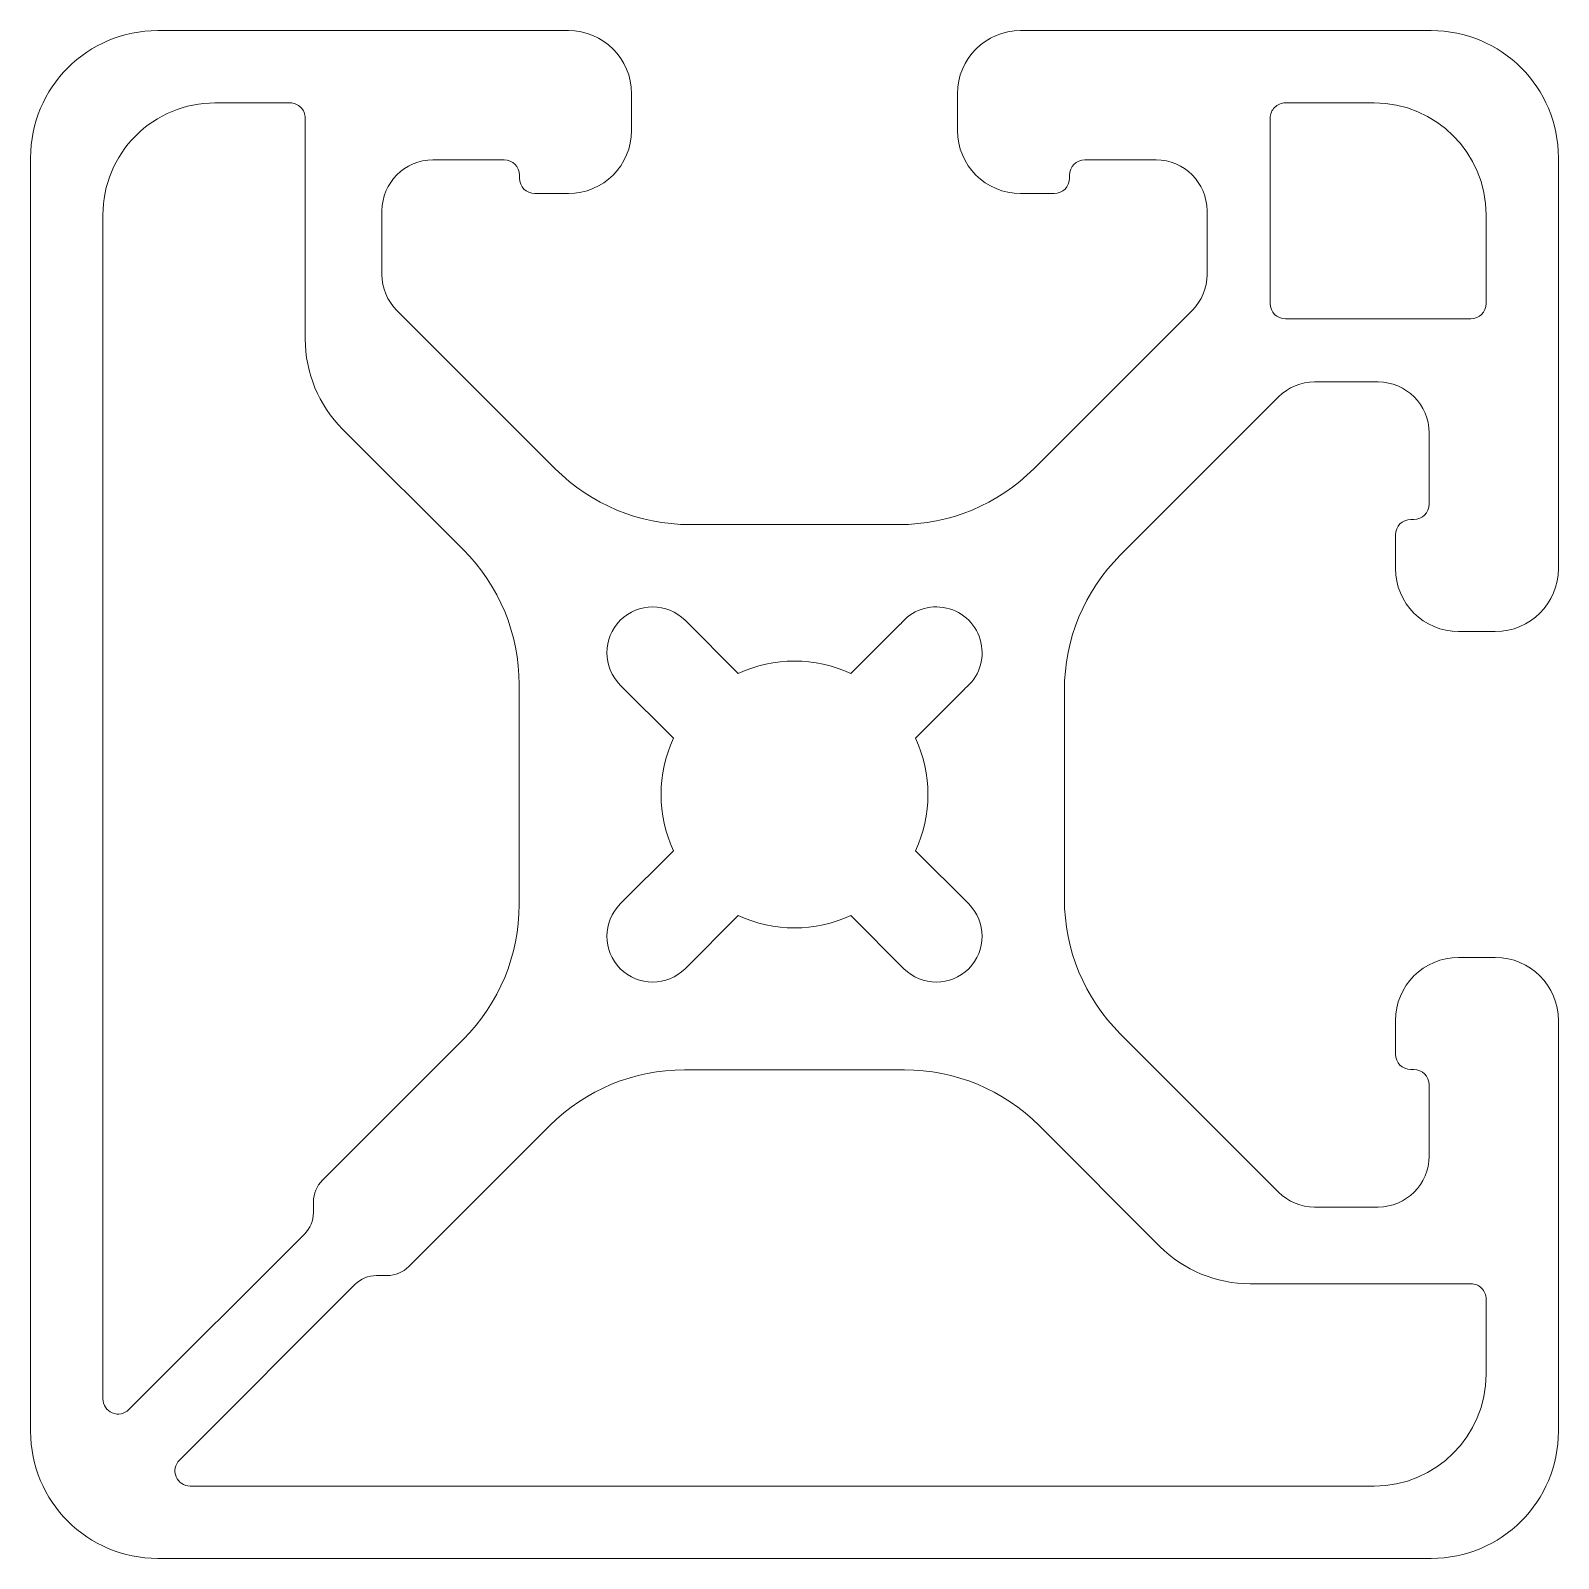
# Model space of a CAD drawing. Header units: inches. Extents: x -0.75 to 0.75, y -0.75 to 0.75.
import ezdxf

# ---------------------------------------------------------------- set-up
doc = ezdxf.new("R2010")
doc.units = ezdxf.units.IN
doc.header["$MEASUREMENT"] = 0

msp = doc.modelspace()

# ---------------------------------------------------------------- linework, layer by layer
at = {"color": 7, "linetype": 'Continuous', "lineweight": 15}
for p, q in [((-0.222, 0.75), (-0.625, 0.75)), ((0.625, 0.75), (0.222, 0.75)), ((-0.4953, 0.679), (-0.5691, 0.679)), ((-0.16, 0.652), (-0.16, 0.688)), ((0.16, 0.688), (0.16, 0.652)), ((0.569, 0.679), (0.482, 0.679)), ((-0.4803, 0.4472), (-0.4803, 0.664)), ((0.467, 0.664), (0.467, 0.482)), ((-0.75, 0.625), (-0.75, -0.625)), ((-0.355, 0.623), (-0.285, 0.623)), ((0.285, 0.623), (0.355, 0.623)), ((0.75, 0.222), (0.75, 0.625)), ((-0.27, 0.608), (-0.27, 0.605)), ((0.27, 0.605), (0.27, 0.608)), ((-0.255, 0.59), (-0.222, 0.59)), ((0.222, 0.59), (0.255, 0.59)), ((-0.405, 0.5106), (-0.405, 0.573)), ((0.405, 0.573), (0.405, 0.5106)), ((-0.679, 0.569), (-0.679, -0.5933)), ((0.679, 0.482), (0.679, 0.569)), ((-0.2349, 0.3198), (-0.3904, 0.4752)), ((0.3904, 0.4752), (0.2349, 0.3198)), ((0.482, 0.467), (0.664, 0.467)), ((0.3198, 0.2349), (0.4752, 0.3904)), ((0.5106, 0.405), (0.573, 0.405)), ((-0.3251, 0.2402), (-0.4437, 0.3588)), ((0.623, 0.355), (0.623, 0.285)), ((0.1027, 0.265), (-0.1027, 0.265)), ((0.608, 0.27), (0.605, 0.27)), ((0.59, 0.255), (0.59, 0.222)), ((-0.0552, 0.1188), (-0.1074, 0.171)), ((0.1039, 0.1672), (0.0552, 0.1188)), ((0.652, 0.16), (0.688, 0.16)), ((-0.2703, -0.108), (-0.2703, 0.108)), ((-0.171, 0.1074), (-0.1188, 0.0552)), ((0.1188, 0.0552), (0.1672, 0.1039)), ((0.265, -0.1027), (0.265, 0.1027)), ((-0.1188, -0.0552), (-0.171, -0.1074)), ((0.171, -0.1074), (0.1188, -0.0552)), ((-0.1074, -0.171), (-0.0552, -0.1188)), ((0.0552, -0.1188), (0.1074, -0.171)), ((0.688, -0.16), (0.652, -0.16)), ((0.59, -0.222), (0.59, -0.255)), ((0.75, -0.625), (0.75, -0.222)), ((0.4752, -0.3904), (0.3198, -0.2349)), ((-0.4635, -0.3787), (-0.3251, -0.2402)), ((0.605, -0.27), (0.608, -0.27)), ((0.108, -0.2703), (-0.108, -0.2703)), ((0.623, -0.285), (0.623, -0.355)), ((-0.2402, -0.3251), (-0.3787, -0.4635)), ((0.3588, -0.4437), (0.2402, -0.3251)), ((-0.4723, -0.4104), (-0.4723, -0.3999)), ((0.573, -0.405), (0.5106, -0.405)), ((-0.6534, -0.6039), (-0.4811, -0.4316)), ((-0.3999, -0.4723), (-0.4104, -0.4723)), ((-0.4316, -0.4811), (-0.6039, -0.6534)), ((0.664, -0.4803), (0.4472, -0.4803)), ((0.679, -0.5691), (0.679, -0.4953)), ((-0.5933, -0.679), (0.569, -0.679)), ((-0.625, -0.75), (0.625, -0.75))]:
    msp.add_line(p, q, dxfattribs=at)
for centre, radius, start, end in [((-0.625, 0.625), 0.125, 90, 180), ((-0.222, 0.688), 0.062, 360, 90), ((0.222, 0.688), 0.062, 90, 180), ((0.625, 0.625), 0.125, 0, 90), ((-0.569, 0.569), 0.11, 90.0029, 180.0029), ((-0.4953, 0.664), 0.015, 359.998, 90.0029), ((0.482, 0.664), 0.015, 89.9971, 180), ((0.569, 0.569), 0.11, 360, 89.9971), ((-0.222, 0.652), 0.062, 270, 0), ((0.222, 0.652), 0.062, 180, 270), ((-0.355, 0.573), 0.05, 90, 180), ((-0.285, 0.608), 0.015, 360, 90), ((0.285, 0.608), 0.015, 90, 180), ((0.355, 0.573), 0.05, 0, 90), ((-0.255, 0.605), 0.015, 180, 270), ((0.255, 0.605), 0.015, 270, 0), ((-0.355, 0.5106), 0.05, 180, 225), ((0.355, 0.5106), 0.05, 315, 360), ((0.482, 0.482), 0.015, 180, 270), ((0.664, 0.482), 0.015, 270, 0), ((-0.3553, 0.4472), 0.125, 179.998, 225.0029), ((0.5106, 0.355), 0.05, 90, 135), ((0.573, 0.355), 0.05, 360, 90), ((-0.1027, 0.452), 0.187, 225, 270), ((0.1027, 0.452), 0.187, 270, 315), ((0.608, 0.285), 0.015, 270, 0), ((0.605, 0.255), 0.015, 90, 180), ((-0.4573, 0.108), 0.187, 359.998, 45.0029), ((0.452, 0.1027), 0.187, 135, 180), ((0.652, 0.222), 0.062, 180, 270), ((0.688, 0.222), 0.062, 270, 0), ((-0.1392, 0.1392), 0.045, 45, 225), ((0.1392, 0.1392), 0.045, 308.4359, 141.5641), ((0, 0), 0.131, 65.0861, 114.909), ((0, 0), 0.131, 155.091, 204.909), ((0, 0), 0.131, 335.091, 24.9139), ((0.452, -0.1027), 0.187, 180, 225), ((-0.4573, -0.108), 0.187, 315.0029, 359.998), ((-0.1392, -0.1392), 0.045, 135, 315), ((0, 0), 0.131, 245.091, 294.909), ((0.1392, -0.1392), 0.045, 225, 45), ((0.652, -0.222), 0.062, 90, 180), ((0.688, -0.222), 0.062, 360, 90), ((0.605, -0.255), 0.015, 180, 270), ((0.608, -0.285), 0.015, 360, 90), ((-0.108, -0.4573), 0.187, 90.002, 134.9971), ((0.108, -0.4573), 0.187, 44.9971, 90.002), ((0.573, -0.355), 0.05, 270, 360), ((-0.4423, -0.3999), 0.03, 135.0029, 180), ((0.5106, -0.355), 0.05, 225, 270), ((-0.5023, -0.4104), 0.03, 315.0029, 360), ((0.4472, -0.3553), 0.125, 224.9971, 270.002), ((-0.3999, -0.4423), 0.03, 270, 314.9971), ((-0.4104, -0.5023), 0.03, 90, 134.9971), ((0.664, -0.4953), 0.015, 359.9971, 90.002), ((0.569, -0.569), 0.11, 269.9971, 359.9971), ((-0.664, -0.5933), 0.015, 180.0029, 315.0029), ((-0.625, -0.625), 0.125, 180, 270), ((0.625, -0.625), 0.125, 270, 0), ((-0.5933, -0.664), 0.015, 134.9971, 269.9971)]:
    msp.add_arc(centre, radius, start, end, dxfattribs=at)

doc.saveas('drawing.dxf')
